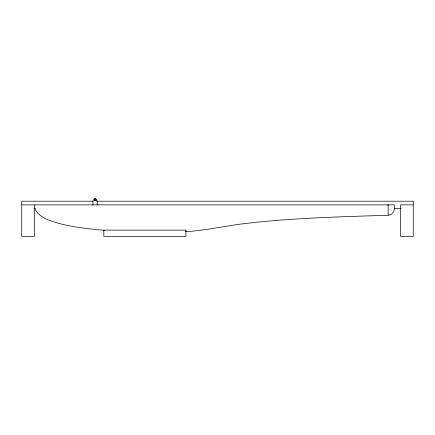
<?xml version="1.0" encoding="UTF-8"?>
<svg xmlns="http://www.w3.org/2000/svg" width="435" height="435" viewBox="0 0 435 435"><rect width="100%" height="100%" fill="white"/><g stroke="black" fill="none" stroke-linecap="round" stroke-linejoin="round"><path stroke-width="0.65" d="M394.289 208.947C394.208 212.28 391.456 215.113 388.123 215.26C338.604 216.847 288.954 218.027 239.745 224.204C221.681 226.804 203.738 230.528 185.5 231.719M93.117 201.204L21.75 201.204L21.75 236.433L34.381 236.433L34.381 204.863L21.75 204.863M96.516 201.204L413.25 201.204L413.25 236.433L400.619 236.433L400.619 204.863L413.25 204.863M34.555 204.863L394.284 204.863L394.289 208.849M33.984 208.523L35.344 208.523M394.219 208.523L401.016 208.523M104.552 230.322C85.227 228.473 65.457 226.711 47.241 219.539C42.239 217.147 36.915 214.074 34.985 208.523M388.123 204.863L388.123 215.216M387.966 204.863L387.966 205.228M97.168 200.693L97.168 205.054M92.949 200.693L92.949 205.054M94.161 200.736A1.272 1.272 0 0 1 94.161 198.936A1.272 1.272 0 0 1 95.961 198.936A1.272 1.272 0 0 1 95.961 200.736M185.93 230.12L103.84 230.12L103.84 236.433L185.93 236.433L185.93 230.12M94.699 200.426A0.691 0.691 0 0 0 95.749 199.855A0.691 0.691 0 0 0 94.732 199.23A0.691 0.691 0 0 0 94.699 200.426M94.564 200.644A0.946 0.946 0 0 0 96.004 199.866A0.946 0.946 0 0 0 94.612 199.007A0.946 0.946 0 0 0 94.564 200.644"/></g></svg>
